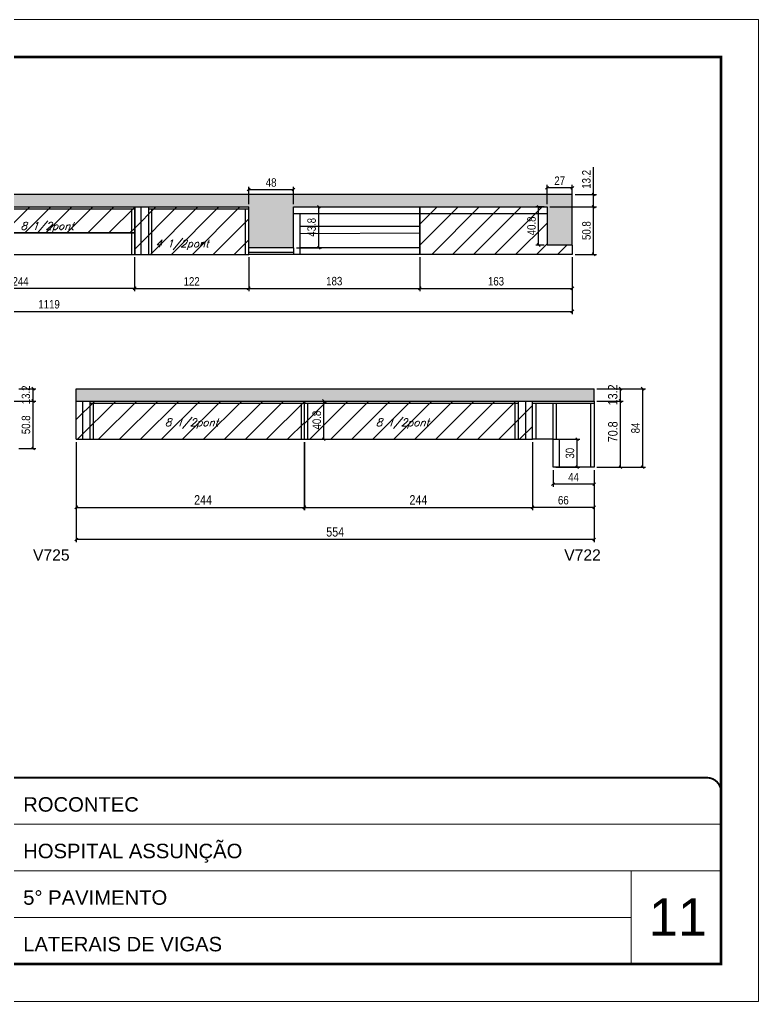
# Model space of a CAD drawing. Extents: x -20960 to -5926, y -2106 to 21915.
# Drawn here: x -8329 to -7538, y 18568 to 19618 of the extents above; entities that cross this region are included whole.
import ezdxf

# ---------------------------------------------------------------- set-up
doc = ezdxf.new("R2010")
doc.units = 0
doc.linetypes.add('CONTINUO', pattern=[0])
doc.linetypes.add('DASHED', pattern=[0.75, 0.5, -0.25])
for name, color, linetype in [('5', 5, 'Continuous'), ('COTA', 241, 'Continuous'), ('Painéis', 200, 'Continuous'), ('Reaproveitamento', 251, 'Continuous'), ('SARR_2.2x7', 40, 'Continuous'), ('SARR_3.5x7', 81, 'Continuous'), ('SARR_EDITAR', 141, 'Continuous'), ('texto', 7, 'Continuous')]:
    doc.layers.add(name, color=color, linetype=linetype)
for name, color, linetype, lineweight in [('CARIMBO', 255, 'Continuous', 9), ('Folhas', 255, 'Continuous', 9), ('Hachura', 251, 'Continuous', 9), ('SARRAFO DE PRESSAO', 251, 'DASHED', 9)]:
    doc.layers.add(name, color=color, linetype=linetype, lineweight=lineweight)
doc.styles.add('ARIAL', font='arial.ttf')
doc.styles.add('COTA TECNICA', font='techl___.ttf', dxfattribs={"height": 10})
doc.styles.add('COTA TECNICA-50', font='techl___.ttf', dxfattribs={"height": 9})
doc.styles.add('Romans', font='romans.shx')
doc.styles.get("Standard").update_dxf_attribs({"font": 'arial.ttf'})
doc.dimstyles.new('COTA PAINEL-50', dxfattribs={"dimtxt": 9, "dimasz": 3, "dimexe": 3, "dimexo": 3, "dimgap": 3, "dimtad": 1, "dimdec": 1, "dimzin": 12, "dimdsep": 46, "dimtxsty": 'COTA TECNICA-50', "dimblk1": 'OBLIQUE', "dimblk2": 'OBLIQUE', "dimsah": 1, "dimcen": 0.9, "dimclrd": 4, "dimclre": 4, "dimclrt": 240, "dimadec": 1, "dimazin": 3, "dimtfac": 1, "dimtdec": 1, "dimtmove": 0, "dimatfit": 3, "dimfxl": 1, "dimtolj": 1, "dimtzin": 12, "dimarcsym": 0})
doc.dimstyles.new('PAINEL', dxfattribs={"dimtxt": 10, "dimasz": 3, "dimexe": 3, "dimexo": 3, "dimgap": 3, "dimtad": 1, "dimdec": 1, "dimzin": 12, "dimdsep": 46, "dimtxsty": 'COTA TECNICA', "dimblk1": 'OBLIQUE', "dimblk2": 'OBLIQUE', "dimsah": 1, "dimcen": 0.9, "dimclrd": 4, "dimclre": 4, "dimclrt": 240, "dimadec": 1, "dimazin": 3, "dimtfac": 1, "dimtdec": 1, "dimtmove": 0, "dimatfit": 3, "dimfxl": 1, "dimtolj": 1, "dimtzin": 12, "dimarcsym": 0})
pattern_1 = [(45, (-3531.162, 1731.31), (-11.22532, 11.22532), [])]

# ---------------------------------------------------------------- blocks, each defined once
blk = doc.blocks.new('9999999999')
at = {"color": 30, "linetype": 'CONTINUO'}
for p, q in [((98564.6, 34379.6), (99584, 34379.6)), ((98564.6, 34329.8), (99488, 34329.8)), ((99584, 34329.8), (99488, 34329.8)), ((99488, 34329.8), (99488, 34230.2)), ((98564.6, 34280), (99488, 34280))]:
    blk.add_line(p, q, dxfattribs=at)
at = {"color": 30, "linetype": 'CONTINUO', "const_width": 2}
blk.add_lwpolyline([(99584, 34230.2), (99584, 34414.4, 0.414214), (99569, 34429.4), (98229, 34429.4, 0.414214), (98214, 34414.4), (98214, 34245.2, 0.414214), (98229, 34230.2), (99584, 34230.2)], format="xyb", dxfattribs=at)
at = {"layer": 'Folhas'}
blk.add_lwpolyline([(98139, 34190.2), (99624, 34190.2), (99624, 35240.2), (98139, 35240.2)], close=True, dxfattribs=at)
at = {"layer": 'Folhas', "color": 30, "const_width": 3}
blk.add_lwpolyline([(98214, 34230.2), (99584, 34230.2), (99584, 35200.2), (98214, 35200.2)], close=True, dxfattribs=at)
at = {"color": 7, "linetype": 'Continuous', "ltscale": 5, "style": 'ARIAL'}
for s, height, p in [('ROCONTEC', 15.48, (98837.7, 34393.1)), ('HOSPITAL ASSUNÇÃO', 15.483, (98837.7, 34343.3)), ('5° PAVIMENTO', 15.483, (98837.7, 34293.5)), ('LATERAIS DE VIGAS', 15.483, (98837.7, 34243.7))]:
    blk.add_text(s, height=height, dxfattribs=at).set_placement(p)
blk = doc.blocks.new('_Oblique')
at = {"color": 0, "linetype": 'ByBlock', "lineweight": -2}
blk.add_line((-0.5, -0.5), (0.5, 0.5), dxfattribs=at)
blk = doc.blocks.new('*D180')
at = {"layer": 'COTA', "color": 4, "lineweight": -2, "transparency": 16777216}
for p, q in [((-7900.6, 19364.2), (-7900.6, 19327.8)), ((-7737.5, 19364.2), (-7737.5, 19327.8)), ((-7900.6, 19330.8), (-7737.5, 19330.8))]:
    blk.add_line(p, q, dxfattribs=at)
at = {"layer": 'Defpoints', "color": 0, "transparency": 16777216}
for p in [(-7900.6, 19367.2), (-7737.5, 19367.2), (-7737.5, 19330.8)]:
    blk.add_point(p, dxfattribs=at)
at = {"layer": 'COTA', "color": 4, "lineweight": -2, "transparency": 16777216, "xscale": 3, "yscale": 3, "zscale": 3, "rotation": 180}
blk.add_blockref('_Oblique', (-7900.6, 19330.8), dxfattribs=at)
at = {"layer": 'COTA', "color": 4, "lineweight": -2, "transparency": 16777216, "xscale": 3, "yscale": 3, "zscale": 3}
blk.add_blockref('_Oblique', (-7737.5, 19330.8), dxfattribs=at)
at = {"layer": 'COTA', "color": 240, "transparency": 16777216, "insert": (-7819.1, 19338.4), "char_height": 9, "attachment_point": 5, "style": 'COTA TECNICA-50'}
blk.add_mtext('\\A1;163', dxfattribs=at)
blk = doc.blocks.new('*D181')
at = {"layer": 'COTA', "color": 4, "lineweight": -2, "transparency": 16777216}
for p, q in [((-7761.5, 19418), (-7711.7, 19418)), ((-7714.7, 19367.2), (-7714.7, 19418)), ((-7734.5, 19367.2), (-7711.7, 19367.2))]:
    blk.add_line(p, q, dxfattribs=at)
at = {"layer": 'Defpoints', "color": 0, "transparency": 16777216}
for p in [(-7764.5, 19418), (-7714.7, 19418), (-7737.5, 19367.2)]:
    blk.add_point(p, dxfattribs=at)
at = {"layer": 'COTA', "color": 4, "lineweight": -2, "transparency": 16777216, "xscale": 3, "yscale": 3, "zscale": 3}
for p, rotation in [((-7714.7, 19418), 90), ((-7714.7, 19367.2), 270)]:
    blk.add_blockref('_Oblique', p, dxfattribs=dict(at, rotation=rotation))
at = {"layer": 'COTA', "color": 240, "transparency": 16777216, "insert": (-7722.3, 19392.6), "char_height": 9, "attachment_point": 5, "rotation": 90, "style": 'COTA TECNICA-50'}
blk.add_mtext('\\A1;50.8', dxfattribs=at)
blk = doc.blocks.new('*D212')
at = {"layer": 'COTA', "color": 4, "lineweight": -2, "transparency": 16777216}
for p, q in [((-8083.6, 19364.2), (-8083.6, 19327.8)), ((-7900.6, 19364.2), (-7900.6, 19327.8)), ((-8083.6, 19330.8), (-7900.6, 19330.8))]:
    blk.add_line(p, q, dxfattribs=at)
at = {"layer": 'Defpoints', "color": 0, "transparency": 16777216}
for p in [(-8083.6, 19367.2), (-7900.6, 19367.2), (-7900.6, 19330.8)]:
    blk.add_point(p, dxfattribs=at)
at = {"layer": 'COTA', "color": 4, "lineweight": -2, "transparency": 16777216, "xscale": 3, "yscale": 3, "zscale": 3, "rotation": 180}
blk.add_blockref('_Oblique', (-8083.6, 19330.8), dxfattribs=at)
at = {"layer": 'COTA', "color": 4, "lineweight": -2, "transparency": 16777216, "xscale": 3, "yscale": 3, "zscale": 3}
blk.add_blockref('_Oblique', (-7900.6, 19330.8), dxfattribs=at)
at = {"layer": 'COTA', "color": 240, "transparency": 16777216, "insert": (-7992.1, 19338.5), "char_height": 9, "attachment_point": 5, "style": 'COTA TECNICA-50'}
blk.add_mtext('\\A1;183', dxfattribs=at)
blk = doc.blocks.new('*D213')
at = {"layer": 'COTA', "color": 4, "lineweight": -2, "transparency": 16777216}
for p, q in [((-8032.6, 19418), (-8005.5, 19418)), ((-8008.5, 19374.2), (-8008.5, 19418)), ((-8032.6, 19374.2), (-8005.5, 19374.2))]:
    blk.add_line(p, q, dxfattribs=at)
at = {"layer": 'Defpoints', "color": 0, "transparency": 16777216}
for p in [(-8035.6, 19418), (-8008.5, 19418), (-8035.6, 19374.2)]:
    blk.add_point(p, dxfattribs=at)
at = {"layer": 'COTA', "color": 4, "lineweight": -2, "transparency": 16777216, "xscale": 3, "yscale": 3, "zscale": 3}
for p, rotation in [((-8008.5, 19418), 90), ((-8008.5, 19374.2), 270)]:
    blk.add_blockref('_Oblique', p, dxfattribs=dict(at, rotation=rotation))
at = {"layer": 'COTA', "color": 240, "transparency": 16777216, "insert": (-8016.3, 19396.1), "char_height": 9, "attachment_point": 5, "rotation": 90, "style": 'COTA TECNICA-50'}
blk.add_mtext('\\A1;43.8', dxfattribs=at)
blk = doc.blocks.new('*D214')
at = {"layer": 'COTA', "color": 4, "lineweight": -2, "transparency": 16777216}
for p, q in [((-8205.6, 19364.2), (-8205.6, 19327.8)), ((-8083.6, 19364.2), (-8083.6, 19327.8)), ((-8205.6, 19330.8), (-8083.6, 19330.8))]:
    blk.add_line(p, q, dxfattribs=at)
at = {"layer": 'Defpoints', "color": 0, "transparency": 16777216}
for p in [(-8205.6, 19367.2), (-8083.6, 19367.2), (-8083.6, 19330.8)]:
    blk.add_point(p, dxfattribs=at)
at = {"layer": 'COTA', "color": 4, "lineweight": -2, "transparency": 16777216, "xscale": 3, "yscale": 3, "zscale": 3, "rotation": 180}
blk.add_blockref('_Oblique', (-8205.6, 19330.8), dxfattribs=at)
at = {"layer": 'COTA', "color": 4, "lineweight": -2, "transparency": 16777216, "xscale": 3, "yscale": 3, "zscale": 3}
blk.add_blockref('_Oblique', (-8083.6, 19330.8), dxfattribs=at)
at = {"layer": 'COTA', "color": 240, "transparency": 16777216, "insert": (-8144.6, 19338.3), "char_height": 9, "attachment_point": 5, "style": 'COTA TECNICA-50'}
blk.add_mtext('\\A1;122', dxfattribs=at)
blk = doc.blocks.new('*D182')
at = {"layer": 'COTA', "color": 4, "lineweight": -2, "transparency": 16777216}
for p, q in [((-8449.6, 19364.2), (-8449.6, 19327.8)), ((-8205.6, 19364.2), (-8205.6, 19327.8)), ((-8205.6, 19330.8), (-8449.6, 19330.8))]:
    blk.add_line(p, q, dxfattribs=at)
at = {"layer": 'Defpoints', "color": 0, "transparency": 16777216}
for p in [(-8449.6, 19367.2), (-8205.6, 19367.2), (-8449.6, 19330.8)]:
    blk.add_point(p, dxfattribs=at)
at = {"layer": 'COTA', "color": 4, "lineweight": -2, "transparency": 16777216, "xscale": 3, "yscale": 3, "zscale": 3, "rotation": 180}
blk.add_blockref('_Oblique', (-8449.6, 19330.8), dxfattribs=at)
at = {"layer": 'COTA', "color": 4, "lineweight": -2, "transparency": 16777216, "xscale": 3, "yscale": 3, "zscale": 3}
blk.add_blockref('_Oblique', (-8205.6, 19330.8), dxfattribs=at)
at = {"layer": 'COTA', "color": 240, "transparency": 16777216, "insert": (-8327.6, 19338.3), "char_height": 9, "attachment_point": 5, "style": 'COTA TECNICA-50'}
blk.add_mtext('\\A1;244', dxfattribs=at)
blk = doc.blocks.new('*D218')
at = {"layer": 'COTA', "color": 4, "lineweight": -2, "transparency": 16777216}
for p, q in [((-8083.6, 19421), (-8083.6, 19439.5)), ((-8083.6, 19436.5), (-8035.6, 19436.5)), ((-8035.6, 19421), (-8035.6, 19439.5))]:
    blk.add_line(p, q, dxfattribs=at)
at = {"layer": 'Defpoints', "color": 0, "transparency": 16777216}
for p in [(-8035.6, 19436.5), (-8083.6, 19418), (-8035.6, 19418)]:
    blk.add_point(p, dxfattribs=at)
at = {"layer": 'COTA', "color": 4, "lineweight": -2, "transparency": 16777216, "xscale": 3, "yscale": 3, "zscale": 3, "rotation": 180}
blk.add_blockref('_Oblique', (-8083.6, 19436.5), dxfattribs=at)
at = {"layer": 'COTA', "color": 4, "lineweight": -2, "transparency": 16777216, "xscale": 3, "yscale": 3, "zscale": 3}
blk.add_blockref('_Oblique', (-8035.6, 19436.5), dxfattribs=at)
at = {"layer": 'COTA', "color": 240, "transparency": 16777216, "insert": (-8059.6, 19444), "char_height": 9, "attachment_point": 5, "style": 'COTA TECNICA-50'}
blk.add_mtext('\\A1;48', dxfattribs=at)
blk = doc.blocks.new('*D205')
at = {"layer": 'COTA', "color": 4, "lineweight": -2, "ltscale": 25, "transparency": 16777216}
for p, q in [((-8268, 19166.5), (-8268, 19093.6)), ((-8024, 19166.5), (-8024, 19093.6)), ((-8268, 19096.6), (-8024, 19096.6))]:
    blk.add_line(p, q, dxfattribs=at)
at = {"layer": 'Defpoints', "color": 0, "ltscale": 25, "transparency": 16777216}
for p in [(-8268, 19169.5), (-8024, 19169.5), (-8024, 19096.6)]:
    blk.add_point(p, dxfattribs=at)
at = {"layer": 'COTA', "color": 4, "lineweight": -2, "ltscale": 25, "transparency": 16777216, "xscale": 3, "yscale": 3, "zscale": 3, "rotation": 180}
blk.add_blockref('_Oblique', (-8268, 19096.6), dxfattribs=at)
at = {"layer": 'COTA', "color": 4, "lineweight": -2, "ltscale": 25, "transparency": 16777216, "xscale": 3, "yscale": 3, "zscale": 3}
blk.add_blockref('_Oblique', (-8024, 19096.6), dxfattribs=at)
at = {"layer": 'COTA', "color": 240, "ltscale": 25, "transparency": 16777216, "insert": (-8132.4, 19104.6), "char_height": 10, "attachment_point": 5, "style": 'COTA TECNICA'}
blk.add_mtext('\\A1;244', dxfattribs=at)
blk = doc.blocks.new('*D175')
at = {"layer": 'COTA', "color": 4, "lineweight": -2, "ltscale": 25, "transparency": 16777216}
for p, q in [((-7711.1, 19210.3), (-7683, 19210.3)), ((-7686, 19139.5), (-7686, 19210.3)), ((-7711.1, 19139.5), (-7683, 19139.5))]:
    blk.add_line(p, q, dxfattribs=at)
at = {"layer": 'Defpoints', "color": 0, "ltscale": 25, "transparency": 16777216}
for p in [(-7714.1, 19210.3), (-7686, 19210.3), (-7714.1, 19139.5)]:
    blk.add_point(p, dxfattribs=at)
at = {"layer": 'COTA', "color": 4, "lineweight": -2, "ltscale": 25, "transparency": 16777216, "xscale": 3, "yscale": 3, "zscale": 3}
for p, rotation in [((-7686, 19210.3), 90), ((-7686, 19139.5), 270)]:
    blk.add_blockref('_Oblique', p, dxfattribs=dict(at, rotation=rotation))
at = {"layer": 'COTA', "color": 240, "ltscale": 25, "transparency": 16777216, "insert": (-7694.1, 19177.4), "char_height": 10, "attachment_point": 5, "rotation": 90, "style": 'COTA TECNICA'}
blk.add_mtext('\\A1;70.8', dxfattribs=at)
blk = doc.blocks.new('*D206')
at = {"layer": 'COTA', "color": 4, "lineweight": -2, "ltscale": 25, "transparency": 16777216}
for p, q in [((-8024.1, 19166.5), (-8024.1, 19093.6)), ((-7780.1, 19166.5), (-7780.1, 19093.6)), ((-8024.1, 19096.6), (-7780.1, 19096.6))]:
    blk.add_line(p, q, dxfattribs=at)
at = {"layer": 'Defpoints', "color": 0, "ltscale": 25, "transparency": 16777216}
for p in [(-8024.1, 19169.5), (-7780.1, 19169.5), (-7780.1, 19096.6)]:
    blk.add_point(p, dxfattribs=at)
at = {"layer": 'COTA', "color": 4, "lineweight": -2, "ltscale": 25, "transparency": 16777216, "xscale": 3, "yscale": 3, "zscale": 3, "rotation": 180}
blk.add_blockref('_Oblique', (-8024.1, 19096.6), dxfattribs=at)
at = {"layer": 'COTA', "color": 4, "lineweight": -2, "ltscale": 25, "transparency": 16777216, "xscale": 3, "yscale": 3, "zscale": 3}
blk.add_blockref('_Oblique', (-7780.1, 19096.6), dxfattribs=at)
at = {"layer": 'COTA', "color": 240, "ltscale": 25, "transparency": 16777216, "insert": (-7902.1, 19104.6), "char_height": 10, "attachment_point": 5, "style": 'COTA TECNICA'}
blk.add_mtext('\\A1;244', dxfattribs=at)
blk = doc.blocks.new('*D207')
at = {"layer": 'COTA', "color": 4, "lineweight": -2, "ltscale": 25, "transparency": 16777216}
for p, q in [((-8268, 19166.5), (-8268, 19059.2)), ((-7714.1, 19136.5), (-7714.1, 19059.2)), ((-7714.1, 19062.2), (-8268, 19062.2))]:
    blk.add_line(p, q, dxfattribs=at)
at = {"layer": 'Defpoints', "color": 0, "ltscale": 25, "transparency": 16777216}
for p in [(-8268, 19169.5), (-7714.1, 19139.5), (-8268, 19062.2)]:
    blk.add_point(p, dxfattribs=at)
at = {"layer": 'COTA', "color": 4, "lineweight": -2, "ltscale": 25, "transparency": 16777216, "xscale": 3, "yscale": 3, "zscale": 3, "rotation": 180}
blk.add_blockref('_Oblique', (-8268, 19062.2), dxfattribs=at)
at = {"layer": 'COTA', "color": 4, "lineweight": -2, "ltscale": 25, "transparency": 16777216, "xscale": 3, "yscale": 3, "zscale": 3}
blk.add_blockref('_Oblique', (-7714.1, 19062.2), dxfattribs=at)
at = {"layer": 'COTA', "color": 240, "ltscale": 25, "transparency": 16777216, "insert": (-7991.1, 19070.3), "char_height": 10, "attachment_point": 5, "style": 'COTA TECNICA'}
blk.add_mtext('\\A1;554', dxfattribs=at)
blk = doc.blocks.new('*D176')
at = {"layer": 'COTA', "color": 4, "lineweight": -2, "ltscale": 25, "transparency": 16777216}
for p, q in [((-7711.1, 19223.5), (-7683, 19223.5)), ((-7686, 19210.3), (-7686, 19223.5)), ((-7711.1, 19210.3), (-7683, 19210.3))]:
    blk.add_line(p, q, dxfattribs=at)
at = {"layer": 'Defpoints', "color": 0, "ltscale": 25, "transparency": 16777216}
for p in [(-7714.1, 19223.5), (-7686, 19223.5), (-7714.1, 19210.3)]:
    blk.add_point(p, dxfattribs=at)
at = {"layer": 'COTA', "color": 4, "lineweight": -2, "ltscale": 25, "transparency": 16777216, "xscale": 3, "yscale": 3, "zscale": 3}
for p, rotation in [((-7686, 19223.5), 90), ((-7686, 19210.3), 270)]:
    blk.add_blockref('_Oblique', p, dxfattribs=dict(at, rotation=rotation))
at = {"layer": 'COTA', "color": 240, "ltscale": 25, "transparency": 16777216, "insert": (-7694.2, 19216.9), "char_height": 10, "attachment_point": 5, "rotation": 90, "style": 'COTA TECNICA'}
blk.add_mtext('\\A1;13.2', dxfattribs=at)
blk = doc.blocks.new('*D177')
at = {"layer": 'COTA', "color": 4, "lineweight": -2, "transparency": 16777216}
for p, q in [((-7711.1, 19223.5), (-7659.3, 19223.5)), ((-7662.3, 19223.5), (-7662.3, 19139.5)), ((-7711.1, 19139.5), (-7659.3, 19139.5))]:
    blk.add_line(p, q, dxfattribs=at)
at = {"layer": 'Defpoints', "color": 0, "transparency": 16777216}
for p in [(-7714.1, 19223.5), (-7714.1, 19139.5), (-7662.3, 19139.5)]:
    blk.add_point(p, dxfattribs=at)
at = {"layer": 'COTA', "color": 4, "lineweight": -2, "transparency": 16777216, "xscale": 3, "yscale": 3, "zscale": 3}
for p, rotation in [((-7662.3, 19223.5), 90), ((-7662.3, 19139.5), 270)]:
    blk.add_blockref('_Oblique', p, dxfattribs=dict(at, rotation=rotation))
at = {"layer": 'COTA', "color": 240, "transparency": 16777216, "insert": (-7669.9, 19181.5), "char_height": 9, "attachment_point": 5, "rotation": 90, "style": 'COTA TECNICA-50'}
blk.add_mtext('\\A1;84', dxfattribs=at)
blk = doc.blocks.new('*D178')
at = {"layer": 'COTA', "color": 4, "lineweight": -2, "transparency": 16777216}
for p, q in [((-7758.1, 19136.5), (-7758.1, 19118.4)), ((-7714.1, 19136.5), (-7714.1, 19118.4)), ((-7714.1, 19121.4), (-7758.1, 19121.4))]:
    blk.add_line(p, q, dxfattribs=at)
at = {"layer": 'Defpoints', "color": 0, "transparency": 16777216}
for p in [(-7758.1, 19139.5), (-7714.1, 19139.5), (-7758.1, 19121.4)]:
    blk.add_point(p, dxfattribs=at)
at = {"layer": 'COTA', "color": 4, "lineweight": -2, "transparency": 16777216, "xscale": 3, "yscale": 3, "zscale": 3, "rotation": 180}
blk.add_blockref('_Oblique', (-7758.1, 19121.4), dxfattribs=at)
at = {"layer": 'COTA', "color": 4, "lineweight": -2, "transparency": 16777216, "xscale": 3, "yscale": 3, "zscale": 3}
blk.add_blockref('_Oblique', (-7714.1, 19121.4), dxfattribs=at)
at = {"layer": 'COTA', "color": 240, "transparency": 16777216, "insert": (-7736.1, 19129), "char_height": 9, "attachment_point": 5, "style": 'COTA TECNICA-50'}
blk.add_mtext('\\A1;44', dxfattribs=at)
blk = doc.blocks.new('*D179')
at = {"layer": 'COTA', "color": 4, "lineweight": -2, "transparency": 16777216}
for p, q in [((-7780.1, 19166.5), (-7780.1, 19093.6)), ((-7714.1, 19136.5), (-7714.1, 19093.6)), ((-7714.1, 19096.6), (-7780.1, 19096.6))]:
    blk.add_line(p, q, dxfattribs=at)
at = {"layer": 'Defpoints', "color": 0, "transparency": 16777216}
for p in [(-7780.1, 19169.5), (-7714.1, 19139.5), (-7780.1, 19096.6)]:
    blk.add_point(p, dxfattribs=at)
at = {"layer": 'COTA', "color": 4, "lineweight": -2, "transparency": 16777216, "xscale": 3, "yscale": 3, "zscale": 3, "rotation": 180}
blk.add_blockref('_Oblique', (-7780.1, 19096.6), dxfattribs=at)
at = {"layer": 'COTA', "color": 4, "lineweight": -2, "transparency": 16777216, "xscale": 3, "yscale": 3, "zscale": 3}
blk.add_blockref('_Oblique', (-7714.1, 19096.6), dxfattribs=at)
at = {"layer": 'COTA', "color": 240, "transparency": 16777216, "insert": (-7747.1, 19104.2), "char_height": 9, "attachment_point": 5, "style": 'COTA TECNICA-50'}
blk.add_mtext('\\A1;66', dxfattribs=at)
blk = doc.blocks.new('*D193')
at = {"layer": 'COTA', "color": 4, "lineweight": -2, "transparency": 16777216}
for p, q in [((-8373.6, 19210.3), (-8311.2, 19210.3)), ((-8314.2, 19159.5), (-8314.2, 19210.3)), ((-8329.6, 19159.5), (-8311.2, 19159.5))]:
    blk.add_line(p, q, dxfattribs=at)
at = {"layer": 'Defpoints', "color": 0, "transparency": 16777216}
for p in [(-8376.6, 19210.3), (-8314.2, 19210.3), (-8332.6, 19159.5)]:
    blk.add_point(p, dxfattribs=at)
at = {"layer": 'COTA', "color": 4, "lineweight": -2, "transparency": 16777216, "xscale": 3, "yscale": 3, "zscale": 3}
for p, rotation in [((-8314.2, 19210.3), 90), ((-8314.2, 19159.5), 270)]:
    blk.add_blockref('_Oblique', p, dxfattribs=dict(at, rotation=rotation))
at = {"layer": 'COTA', "color": 240, "transparency": 16777216, "insert": (-8321.8, 19184.9), "char_height": 9, "attachment_point": 5, "rotation": 90, "style": 'COTA TECNICA-50'}
blk.add_mtext('\\A1;50.8', dxfattribs=at)
blk = doc.blocks.new('*D174')
at = {"layer": 'COTA', "color": 4, "lineweight": -2, "transparency": 16777216}
for p, q in [((-8329.6, 19223.5), (-8311.2, 19223.5)), ((-8314.2, 19210.3), (-8314.2, 19223.5)), ((-8373.6, 19210.3), (-8311.2, 19210.3))]:
    blk.add_line(p, q, dxfattribs=at)
at = {"layer": 'Defpoints', "color": 0, "transparency": 16777216}
for p in [(-8332.6, 19223.5), (-8314.2, 19223.5), (-8376.6, 19210.3)]:
    blk.add_point(p, dxfattribs=at)
at = {"layer": 'COTA', "color": 4, "lineweight": -2, "transparency": 16777216, "xscale": 3, "yscale": 3, "zscale": 3}
for p, rotation in [((-8314.2, 19223.5), 90), ((-8314.2, 19210.3), 270)]:
    blk.add_blockref('_Oblique', p, dxfattribs=dict(at, rotation=rotation))
at = {"layer": 'COTA', "color": 240, "transparency": 16777216, "insert": (-8321.9, 19216.9), "char_height": 9, "attachment_point": 5, "rotation": 90, "style": 'COTA TECNICA-50'}
blk.add_mtext('\\A1;13.2', dxfattribs=at)
blk = doc.blocks.new('*D194')
at = {"layer": 'COTA', "color": 4, "lineweight": -2, "transparency": 16777216}
for p, q in [((-8021.1, 19210.3), (-8000.2, 19210.3)), ((-8003.2, 19169.5), (-8003.2, 19210.3)), ((-8021.1, 19169.5), (-8000.2, 19169.5))]:
    blk.add_line(p, q, dxfattribs=at)
at = {"layer": 'Defpoints', "color": 0, "transparency": 16777216}
for p in [(-8024.1, 19210.3), (-8003.2, 19210.3), (-8024.1, 19169.5)]:
    blk.add_point(p, dxfattribs=at)
at = {"layer": 'COTA', "color": 4, "lineweight": -2, "transparency": 16777216, "xscale": 3, "yscale": 3, "zscale": 3}
for p, rotation in [((-8003.2, 19210.3), 90), ((-8003.2, 19169.5), 270)]:
    blk.add_blockref('_Oblique', p, dxfattribs=dict(at, rotation=rotation))
at = {"layer": 'COTA', "color": 240, "transparency": 16777216, "insert": (-8010.8, 19189.9), "char_height": 9, "attachment_point": 5, "rotation": 90, "style": 'COTA TECNICA-50'}
blk.add_mtext('\\A1;40.8', dxfattribs=at)
blk = doc.blocks.new('*D196')
at = {"layer": 'COTA', "color": 4, "lineweight": -2, "transparency": 16777216}
for p, q in [((-8856.6, 19364.2), (-8856.6, 19303.2)), ((-7737.5, 19364.2), (-7737.5, 19303.2)), ((-8856.6, 19306.2), (-7737.5, 19306.2))]:
    blk.add_line(p, q, dxfattribs=at)
at = {"layer": 'Defpoints', "color": 0, "transparency": 16777216}
for p in [(-8856.6, 19367.2), (-7737.5, 19367.2), (-7737.5, 19306.2)]:
    blk.add_point(p, dxfattribs=at)
at = {"layer": 'COTA', "color": 4, "lineweight": -2, "transparency": 16777216, "xscale": 3, "yscale": 3, "zscale": 3, "rotation": 180}
blk.add_blockref('_Oblique', (-8856.6, 19306.2), dxfattribs=at)
at = {"layer": 'COTA', "color": 4, "lineweight": -2, "transparency": 16777216, "xscale": 3, "yscale": 3, "zscale": 3}
blk.add_blockref('_Oblique', (-7737.5, 19306.2), dxfattribs=at)
at = {"layer": 'COTA', "color": 240, "transparency": 16777216, "insert": (-8297.1, 19313.8), "char_height": 9, "attachment_point": 5, "style": 'COTA TECNICA-50'}
blk.add_mtext('\\A1;1119', dxfattribs=at)
blk = doc.blocks.new('*D197')
at = {"layer": 'COTA', "color": 4, "lineweight": -2, "transparency": 16777216}
for p, q in [((-7755.1, 19169.5), (-7729.3, 19169.5)), ((-7732.3, 19139.5), (-7732.3, 19169.5)), ((-7755.1, 19139.5), (-7729.3, 19139.5))]:
    blk.add_line(p, q, dxfattribs=at)
at = {"layer": 'Defpoints', "color": 0, "transparency": 16777216}
for p in [(-7758.1, 19169.5), (-7732.3, 19169.5), (-7758.1, 19139.5)]:
    blk.add_point(p, dxfattribs=at)
at = {"layer": 'COTA', "color": 4, "lineweight": -2, "transparency": 16777216, "xscale": 3, "yscale": 3, "zscale": 3}
for p, rotation in [((-7732.3, 19169.5), 90), ((-7732.3, 19139.5), 270)]:
    blk.add_blockref('_Oblique', p, dxfattribs=dict(at, rotation=rotation))
at = {"layer": 'COTA', "color": 240, "transparency": 16777216, "insert": (-7740, 19154.5), "char_height": 9, "attachment_point": 5, "rotation": 90, "style": 'COTA TECNICA-50'}
blk.add_mtext('\\A1;30', dxfattribs=at)
blk = doc.blocks.new('*D1764')
at = {"layer": 'COTA', "color": 4, "lineweight": -2, "transparency": 16777216}
for p, q in [((-7714.7, 19431.2), (-7714.7, 19460.6)), ((-7734.5, 19431.2), (-7711.7, 19431.2)), ((-7714.7, 19418), (-7714.7, 19431.2)), ((-7734.5, 19418), (-7711.7, 19418))]:
    blk.add_line(p, q, dxfattribs=at)
at = {"layer": 'Defpoints', "color": 0, "transparency": 16777216}
for p in [(-7737.5, 19431.2), (-7714.7, 19431.2), (-7737.5, 19418)]:
    blk.add_point(p, dxfattribs=at)
at = {"layer": 'COTA', "color": 4, "lineweight": -2, "transparency": 16777216, "xscale": 3, "yscale": 3, "zscale": 3}
for p, rotation in [((-7714.7, 19431.2), 90), ((-7714.7, 19418), 270)]:
    blk.add_blockref('_Oblique', p, dxfattribs=dict(at, rotation=rotation))
at = {"layer": 'COTA', "color": 240, "transparency": 16777216, "insert": (-7722.4, 19447.4), "char_height": 9, "attachment_point": 5, "rotation": 90, "style": 'COTA TECNICA-50'}
blk.add_mtext('\\A1;13.2', dxfattribs=at)
blk = doc.blocks.new('*D1765')
at = {"layer": 'COTA', "color": 4, "lineweight": -2, "transparency": 16777216}
for p, q in [((-7767.5, 19418), (-7776.5, 19418)), ((-7773.5, 19377.2), (-7773.5, 19418)), ((-7767.5, 19377.2), (-7776.5, 19377.2))]:
    blk.add_line(p, q, dxfattribs=at)
at = {"layer": 'Defpoints', "color": 0, "transparency": 16777216}
for p in [(-7773.5, 19418), (-7764.5, 19418), (-7764.5, 19377.2)]:
    blk.add_point(p, dxfattribs=at)
at = {"layer": 'COTA', "color": 4, "lineweight": -2, "transparency": 16777216, "xscale": 3, "yscale": 3, "zscale": 3}
for p, rotation in [((-7773.5, 19418), 90), ((-7773.5, 19377.2), 270)]:
    blk.add_blockref('_Oblique', p, dxfattribs=dict(at, rotation=rotation))
at = {"layer": 'COTA', "color": 240, "transparency": 16777216, "insert": (-7781.1, 19397.6), "char_height": 9, "attachment_point": 5, "rotation": 90, "style": 'COTA TECNICA-50'}
blk.add_mtext('\\A1;40.8', dxfattribs=at)
blk = doc.blocks.new('*D1766')
at = {"layer": 'COTA', "color": 4, "lineweight": -2, "transparency": 16777216}
for p, q in [((-7764.5, 19421), (-7764.5, 19441.4)), ((-7737.5, 19438.4), (-7764.5, 19438.4)), ((-7737.5, 19380.2), (-7737.5, 19441.4))]:
    blk.add_line(p, q, dxfattribs=at)
at = {"layer": 'Defpoints', "color": 0, "transparency": 16777216}
for p in [(-7764.5, 19438.4), (-7764.5, 19418), (-7737.5, 19377.2)]:
    blk.add_point(p, dxfattribs=at)
at = {"layer": 'COTA', "color": 4, "lineweight": -2, "transparency": 16777216, "xscale": 3, "yscale": 3, "zscale": 3, "rotation": 180}
blk.add_blockref('_Oblique', (-7764.5, 19438.4), dxfattribs=at)
at = {"layer": 'COTA', "color": 4, "lineweight": -2, "transparency": 16777216, "xscale": 3, "yscale": 3, "zscale": 3}
blk.add_blockref('_Oblique', (-7737.5, 19438.4), dxfattribs=at)
at = {"layer": 'COTA', "color": 240, "transparency": 16777216, "insert": (-7751, 19446), "char_height": 9, "attachment_point": 5, "style": 'COTA TECNICA-50'}
blk.add_mtext('\\A1;27', dxfattribs=at)

msp = doc.modelspace()

# ---------------------------------------------------------------- hatches: boundary and pattern name
at = {"layer": 'COTA', "linetype": 'ByBlock'}
h = msp.add_hatch(dxfattribs=at)
h.set_pattern_fill('AR-CONC', color=256, scale=0.03)
h.paths.add_polyline_path([(-8035.56, 19417.97), (-7764.55, 19417.97), (-7764.55, 19377.17), (-7737.55, 19377.17), (-7737.55, 19431.17), (-8856.56, 19431.17), (-8856.56, 19374.17), (-8808.56, 19374.17), (-8808.56, 19417.97), (-8449.56, 19417.97), (-8205.56, 19417.97), (-8083.56, 19417.97), (-8083.56, 19374.17), (-8035.56, 19374.17)])
h = msp.add_hatch(dxfattribs=at)
h.set_pattern_fill('AR-CONC', color=256, scale=0.03)
h.set_pattern_definition([(50, (-149526.625, -12378.931), (5.46554007, -0.47817257), [0.5715, -6.2865]), (355, (-149526.625, -12378.931), (-1.05730264, 5.73170536), [0.4572, -5.02921753]), (100.4514447, (-149526.1696, -12378.971), (4.40823741, 5.25353256), [0.48570026, -5.34270734]), (46.1842, (-149526.625, -12377.407), (8.13237123, -1.26126984), [0.85725, -9.42975]), (96.6355576, (-149525.947, -12377.512), (7.122124, 7.42278374), [0.7285507, -8.01406824]), (351.184151, (-149526.625, -12377.407), (7.122124, 7.42278374), [0.685799, -7.54379196]), (21, (-149525.863, -12377.788), (4.54843174, -3.06795595), [0.5715, -6.2865]), (326, (-149525.863, -12377.788), (1.85406085, 5.52563898), [0.4572, -5.0292]), (71.451445, (-149525.484, -12378.0436), (6.40249258, 2.45768307), [0.48570026, -5.34269813]), (37.5, (-149526.625, -12378.931), (0.092658098, 2.536651166), [0, -4.96824, 0, -5.1054, 0, -5.04825]), (7.5, (-149526.625, -12378.931), (2.004589875, 3.005417245), [0, -2.91084, 0, -4.85394, 0, -1.92405]), (327.5, (-149528.3243, -12378.931), (4.067717855, -0.17186232), [0, -1.905, 0, -5.9436, 0, -7.8867]), (317.5, (-149529.0863, -12378.931), (4.44387544, 0.76279473), [0, -2.4765, 0, -3.94716, 0, -5.6007])])
h.paths.add_polyline_path([(-8268.05, 19223.46), (-8268.05, 19210.26), (-7714.07, 19210.26), (-7714.07, 19223.46)])
at = {"layer": 'Hachura', "ltscale": 25}
h = msp.add_hatch(dxfattribs=at)
h.set_pattern_fill('ANSI31', color=256, scale=5)
h.paths.add_polyline_path([(-7764.55, 19417.97), (-7900.56, 19417.97), (-7900.56, 19367.17), (-7737.55, 19367.17), (-7737.55, 19377.17), (-7764.55, 19377.17)])
h.paths.add_polyline_path([(-7772.31, 19382.4), (-7772.31, 19413.49), (-7790.83, 19413.49), (-7790.83, 19382.4)], flags=24)
h = msp.add_hatch(dxfattribs=at)
h.set_pattern_fill('ANSI31', color=256, scale=5)
h.set_pattern_definition([(45, (-147717.48, -8903.775), (-11.2253202, 11.2253202), [])])
h.paths.add_polyline_path([(-8024.05, 19169.46), (-8024.05, 19210.26), (-8268.05, 19210.26), (-8268.05, 19169.46)])
h = msp.add_hatch(dxfattribs=at)
h.set_pattern_fill('ANSI31', color=256, scale=5)
h.set_pattern_definition([(45, (-147783.48, -8903.775), (-11.2253202, 11.2253202), [])])
h.paths.add_polyline_path([(-7780.07, 19169.46), (-7780.07, 19210.26), (-8024.07, 19210.26), (-8024.07, 19169.46)])
at = {"layer": 'Reaproveitamento'}
h = msp.add_hatch(dxfattribs=at)
h.set_pattern_fill('ANSI31', color=256, scale=5)
h.set_pattern_definition(pattern_1)
h.paths.add_polyline_path([(-8205.56, 19390.17), (-8205.56, 19417.97), (-8449.56, 19417.97), (-8449.56, 19390.17)])
h = msp.add_hatch(dxfattribs=at)
h.set_pattern_fill('ANSI31', color=256, scale=5)
h.set_pattern_definition(pattern_1)
h.paths.add_polyline_path([(-8083.56, 19367.17), (-8083.56, 19374.17), (-8083.56, 19417.97), (-8205.56, 19417.97), (-8205.56, 19367.17)])

# ---------------------------------------------------------------- linework, layer by layer
at = {"layer": 'COTA', "linetype": 'ByBlock'}
for p, q in [((-7737.55, 19431.17), (-8856.56, 19431.17)), ((-7737.55, 19377.17), (-7737.55, 19431.17)), ((-8268.05, 19223.46), (-7714.07, 19223.46)), ((-8268.05, 19210.26), (-8268.05, 19223.46)), ((-7714.07, 19210.26), (-7714.07, 19223.46))]:
    msp.add_line(p, q, dxfattribs=at)
at = {"layer": 'Painéis', "ltscale": 25}
for p, q in [((-8449.56, 19417.97), (-8205.56, 19417.97)), ((-8205.56, 19417.97), (-8083.56, 19417.97)), ((-8205.56, 19417.97), (-8205.56, 19367.17)), ((-8205.56, 19367.17), (-8205.56, 19417.97)), ((-8035.56, 19417.97), (-7764.55, 19417.97)), ((-8035.56, 19374.17), (-8035.56, 19417.97)), ((-7900.56, 19417.97), (-7900.56, 19367.17)), ((-7900.56, 19367.17), (-7900.56, 19417.97)), ((-7764.55, 19417.97), (-7764.55, 19377.17)), ((-8449.56, 19390.17), (-8205.56, 19390.17)), ((-8205.56, 19390.17), (-8449.56, 19390.17)), ((-8083.56, 19367.17), (-8083.56, 19374.17)), ((-7737.55, 19377.17), (-7764.55, 19377.17)), ((-7737.55, 19377.17), (-7737.55, 19367.17)), ((-8449.56, 19367.17), (-8205.56, 19367.17)), ((-8205.56, 19367.17), (-8083.56, 19367.17)), ((-7737.55, 19367.17), (-8083.56, 19367.17)), ((-8268.05, 19169.46), (-8268.05, 19210.26)), ((-8024.07, 19169.46), (-8024.07, 19210.26)), ((-8024.05, 19169.46), (-8024.05, 19210.26)), ((-7780.07, 19169.46), (-7780.07, 19210.26))]:
    msp.add_line(p, q, dxfattribs=at)
at = {"layer": 'Painéis'}
for p, q in [((-8083.56, 19374.17), (-8083.56, 19417.97)), ((-8035.56, 19374.17), (-8083.56, 19374.17)), ((-8268.05, 19210.26), (-7780.07, 19210.26)), ((-7780.07, 19169.46), (-7780.07, 19210.26)), ((-7780.07, 19210.26), (-7714.07, 19210.26)), ((-7714.07, 19210.26), (-7714.07, 19139.46)), ((-8268.05, 19169.46), (-7780.07, 19169.46)), ((-7758.07, 19169.46), (-7780.07, 19169.46)), ((-7758.07, 19139.46), (-7758.07, 19169.46)), ((-7714.07, 19139.46), (-7758.07, 19139.46))]:
    msp.add_line(p, q, dxfattribs=at)
at = {"layer": 'SARR_2.2x7', "linetype": 'Continuous'}
for p, q in [((-8434.56, 19415.77), (-8205.56, 19415.77)), ((-8198.56, 19367.17), (-8198.56, 19417.97)), ((-8190.56, 19415.77), (-8083.56, 19415.77)), ((-8035.56, 19410.97), (-7900.56, 19410.97)), ((-8028.56, 19367.17), (-8028.56, 19410.97)), ((-7900.56, 19410.97), (-7764.55, 19410.97)), ((-7900.56, 19397), (-8028.56, 19397)), ((-7900.56, 19390), (-8028.56, 19389.13)), ((-8035.56, 19374.17), (-8035.56, 19367.17)), ((-7900.56, 19374.17), (-8028.56, 19374.17)), ((-8261.05, 19169.46), (-8261.05, 19210.26)), ((-8253.05, 19208.06), (-8024.05, 19208.06)), ((-8024.07, 19208.06), (-7795.07, 19208.06)), ((-7787.07, 19169.46), (-7787.07, 19210.26)), ((-7780.07, 19208.06), (-7714.07, 19208.06)), ((-7758.07, 19169.46), (-7751.07, 19169.46)), ((-7751.07, 19139.46), (-7751.07, 19169.46))]:
    msp.add_line(p, q, dxfattribs=at)
at = {"layer": 'SARR_3.5x7'}
for p, q in [((-8209.06, 19415.77), (-8209.06, 19367.17)), ((-8205.56, 19415.77), (-8205.56, 19367.17)), ((-8190.56, 19367.17), (-8190.56, 19417.97)), ((-8187.06, 19367.17), (-8187.06, 19415.77)), ((-8087.06, 19367.17), (-8087.06, 19415.77)), ((-8083.56, 19367.17), (-8083.56, 19417.97)), ((-8209.06, 19367.17), (-8205.56, 19367.17)), ((-8253.05, 19169.46), (-8253.05, 19210.26)), ((-8249.55, 19169.46), (-8249.55, 19208.06)), ((-8027.55, 19208.06), (-8027.55, 19169.46)), ((-8020.55, 19208.06), (-8020.55, 19169.46)), ((-7798.57, 19169.46), (-7798.57, 19208.06)), ((-7795.07, 19169.46), (-7795.07, 19210.26)), ((-7776.57, 19208.06), (-7776.57, 19169.46)), ((-7758.07, 19169.46), (-7758.07, 19208.06)), ((-7754.57, 19169.46), (-7754.57, 19208.06)), ((-7717.57, 19139.46), (-7717.57, 19208.06))]:
    msp.add_line(p, q, dxfattribs=at)
at = {"layer": 'SARR_EDITAR'}
msp.add_line((-8035.56, 19369.17), (-8083.56, 19369.17), dxfattribs=at)

# ---------------------------------------------------------------- block references
at = {"layer": 'SARRAFO DE PRESSAO', "color": 6, "linetype": 'ByBlock'}
msp.add_blockref('9999999999', (-107162.48, -15621.96), dxfattribs=at)

# ---------------------------------------------------------------- texts
at = {"layer": '5', "linetype": 'Continuous'}
for s, p in [('V725', (-8314.3, 19039.66)), ('V722', (-7746.13, 19039.66))]:
    msp.add_text(s, height=12, rotation=0.00004, dxfattribs=at).set_placement(p)
at = {"layer": 'CARIMBO', "style": 'ARIAL'}
msp.add_text('11', height=40, dxfattribs=at).set_placement((-7655.64, 18638.38))
at = {"layer": 'texto', "color": 2, "char_height": 8, "attachment_point": 5, "style": 'Romans'}
for s, insert in [('{\\Q19;\\C256;8 1/2pont}', (-8299.03, 19396.25)), ('{\\Q19;\\C256;4 1/2pont}', (-8154.83, 19377.48)), ('{\\Q19;\\C256;8 1/2pont}', (-8144.66, 19186.17)), ('{\\Q19;\\C256;8 1/2pont}', (-7919.08, 19186.17))]:
    msp.add_mtext(s, dxfattribs=dict(at, insert=insert))

# ---------------------------------------------------------------- dimensions: what is measured, and where the dimension line sits
at = {"layer": 'COTA'}
for base, p1, p2, picture, middle in [((-7714.66, 19431.17), (-7737.55, 19417.97), (-7737.55, 19431.17), '*D1764', (-7722.36, 19447.4)), ((-8008.54, 19417.97), (-8035.56, 19374.17), (-8035.56, 19417.97), '*D213', (-8016.26, 19396.07)), ((-7773.54, 19417.97), (-7764.55, 19377.17), (-7764.55, 19417.97), '*D1765', (-7781.15, 19397.57)), ((-7714.66, 19417.97), (-7737.55, 19367.17), (-7764.55, 19417.97), '*D181', (-7722.28, 19392.57)), ((-7662.35, 19139.46), (-7714.07, 19223.46), (-7714.07, 19139.46), '*D177', (-7669.94, 19181.46)), ((-8314.18, 19210.26), (-8332.58, 19159.46), (-8376.58, 19210.26), '*D193', (-8321.8, 19184.86)), ((-8003.23, 19210.26), (-8024.07, 19169.46), (-8024.07, 19210.26), '*D194', (-8010.84, 19189.86)), ((-7732.32, 19169.46), (-7758.07, 19139.46), (-7758.07, 19169.46), '*D197', (-7740.01, 19154.46))]:
    dim = msp.add_linear_dim(base=base, p1=p1, p2=p2, angle=90, dimstyle='COTA PAINEL-50', dxfattribs=at)
    dim.commit()
    dim.dimension.update_dxf_attribs({"geometry": picture, "text_midpoint": middle})
for base, p1, p2, picture, middle in [((-8035.56, 19436.46), (-8083.56, 19417.97), (-8035.56, 19417.97), '*D218', (-8059.56, 19444.05)), ((-7764.55, 19438.42), (-7737.55, 19377.17), (-7764.55, 19417.97), '*D1766', (-7751.05, 19445.99)), ((-7737.55, 19306.2), (-8856.56, 19367.17), (-7737.55, 19367.17), '*D196', (-8297.05, 19313.78)), ((-8449.56, 19330.75), (-8205.56, 19367.17), (-8449.56, 19367.17), '*D182', (-8327.56, 19338.32)), ((-8083.56, 19330.75), (-8205.56, 19367.17), (-8083.56, 19367.17), '*D214', (-8144.56, 19338.3)), ((-7900.56, 19330.75), (-8083.56, 19367.17), (-7900.56, 19367.17), '*D212', (-7992.06, 19338.47)), ((-7737.55, 19330.75), (-7900.56, 19367.17), (-7737.55, 19367.17), '*D180', (-7819.05, 19338.45)), ((-7780.07, 19096.57), (-7714.07, 19139.46), (-7780.07, 19169.46), '*D179', (-7747.07, 19104.16)), ((-7758.07, 19121.41), (-7714.07, 19139.46), (-7758.07, 19139.46), '*D178', (-7736.07, 19128.98))]:
    dim = msp.add_linear_dim(base=base, p1=p1, p2=p2, dimstyle='COTA PAINEL-50', dxfattribs=at)
    dim.commit()
    dim.dimension.update_dxf_attribs({"geometry": picture, "text_midpoint": middle})
dim = msp.add_linear_dim(base=(-8314.18, 19223.46), p1=(-8376.58, 19210.26), p2=(-8332.58, 19223.46), angle=90, dimstyle='COTA PAINEL-50', override={"dimtmove": 1}, dxfattribs=at)
dim.commit()
dim.dimension.update_dxf_attribs({"geometry": '*D174', "text_midpoint": (-8314.18, 19216.86), "dimtype": 160})
at = {"layer": 'COTA', "ltscale": 25}
for base, p1, p2, picture, middle in [((-7686.02, 19223.46), (-7714.07, 19210.26), (-7714.07, 19223.46), '*D176', (-7686.02, 19216.86)), ((-7686.02, 19210.26), (-7714.07, 19139.46), (-7714.07, 19210.26), '*D175', (-7686.02, 19177.36))]:
    dim = msp.add_linear_dim(base=base, p1=p1, p2=p2, angle=90, dimstyle='PAINEL', dxfattribs=at)
    dim.commit()
    dim.dimension.update_dxf_attribs({"geometry": picture, "text_midpoint": middle, "dimtype": 160})
dim = msp.add_linear_dim(base=(-8024.05, 19096.57), p1=(-8268.05, 19169.46), p2=(-8024.05, 19169.46), dimstyle='PAINEL', dxfattribs=at)
dim.commit()
dim.dimension.update_dxf_attribs({"geometry": '*D205', "text_midpoint": (-8132.45, 19096.57), "dimtype": 160})
for base, p1, p2, picture, middle in [((-8268.05, 19062.16), (-7714.07, 19139.46), (-8268.05, 19169.46), '*D207', (-7991.06, 19070.27)), ((-7780.07, 19096.57), (-8024.07, 19169.46), (-7780.07, 19169.46), '*D206', (-7902.07, 19104.64))]:
    dim = msp.add_linear_dim(base=base, p1=p1, p2=p2, dimstyle='PAINEL', dxfattribs=at)
    dim.commit()
    dim.dimension.update_dxf_attribs({"geometry": picture, "text_midpoint": middle})

doc.saveas('drawing.dxf')
